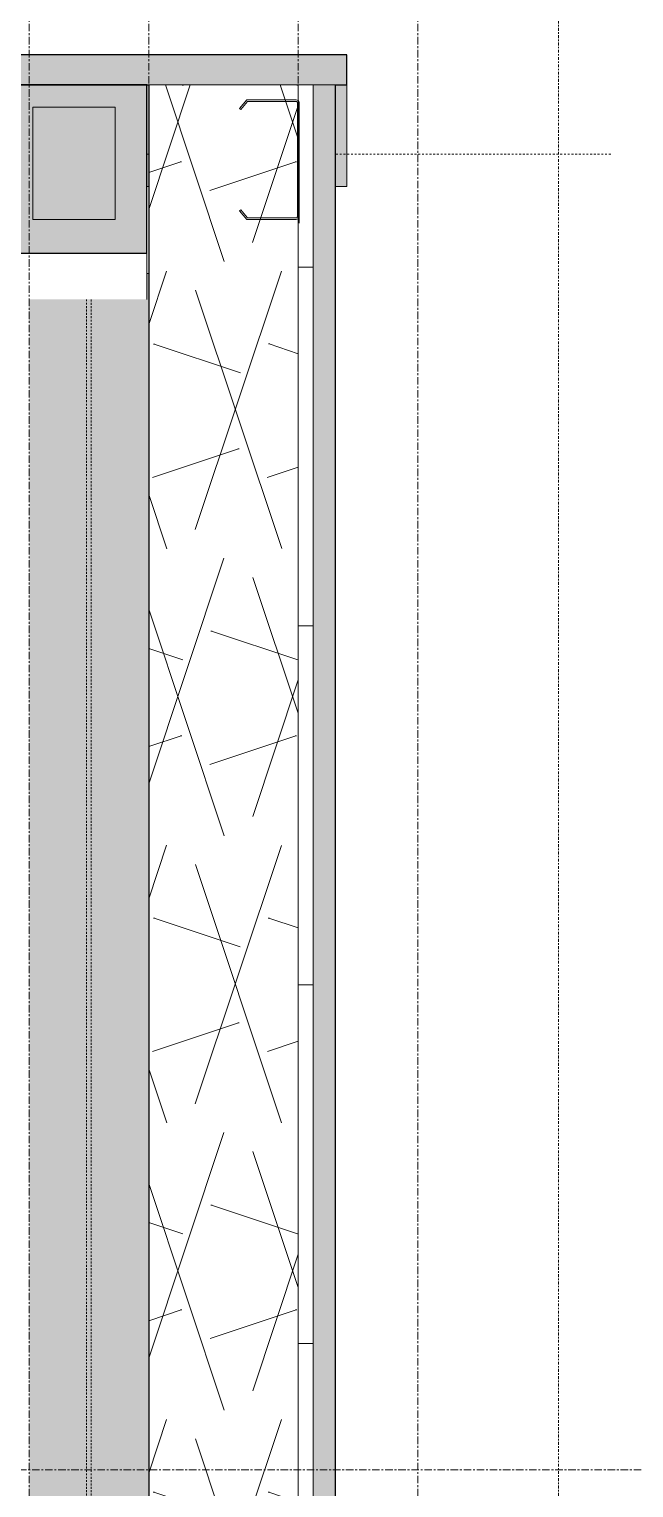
# Model space of a CAD drawing. Header units: inches. Extents: x -55396 to -733, y -290 to 853.
# Drawn here: x -10692 to -10651.5, y 256.8 to 354.4 of the extents above; entities that cross this region are included whole.
import ezdxf

# ---------------------------------------------------------------- set-up
doc = ezdxf.new("R2010")
doc.units = ezdxf.units.IN
doc.header["$MEASUREMENT"] = 0
for name, pattern in [('Dash', [0.25, 0.125, -0.125]), ('Dash Dot 3_16_', [0.3124999999999999, 0.1874999999999999, -0.06249999999999999, 0, -0.06249999999999999]), ('Grid Line 1_2_', [0.8749999999999999, 0.4999999999999999, -0.125, 0.125, -0.125]), ('Hidden 1_8_', [0.1875, 0.125, -0.06249999999999999])]:
    doc.linetypes.add(name, pattern=pattern)
for name, color, linetype, lineweight in [('A-ANNO-SYMB', 150, 'Continuous', 9), ('A-CLNG', 13, 'Continuous', 9), ('A-CLNG-PATT', 13, 'Continuous', 25), ('A-DETL', 90, 'Continuous', 9), ('A-FLOR-LEVL', 51, 'Continuous', 9), ('A-ROOF', 132, 'Continuous', 9), ('A-WALL', 113, 'Continuous', 9), ('A-WALL-PATT', 111, 'Continuous', 25), ('L-SITE-WALL', 31, 'Continuous', 9), ('S-BEAM', 12, 'Continuous', 9), ('S-COLS', 52, 'Continuous', 9), ('S-GRID', 1, 'Continuous', 9)]:
    doc.layers.add(name, color=color, linetype=linetype, lineweight=lineweight)
pattern_1 = [(161.57, (-38140.5, 99.38), (-7.680223697288786, -0.0009795936816989759), [0, -54.643, 6.067, 0]), (18.43, (-38142.42, 99.38), (-7.680223697288786, 0.00097959368169942), [0, -54.643, 6.067, 0]), (108.43, (-38140.5, 99.38), (3.838295292656201, -19.20136532245489), [18.21099999999999, -42.49899999999999]), (71.57, (-38142.42, 99.38), (3.838295292656203, 19.20136532245489), [18.211, -42.499])]

# ---------------------------------------------------------------- blocks, each defined once
blk = doc.blocks.new('W-Wide Flange-Column - B1_H-1279348-Section 6')
at = {"layer": 'S-COLS', "linetype": 'Hidden 1_8_'}
for p, q in [((-22795.54647535241, 336.2799415422575), (-22795.54647535241, 0)), ((-22795.23397535241, 0), (-22795.23397535241, 336.2799415422575))]:
    blk.add_line(p, q, dxfattribs=at)
blk = doc.blocks.new('Girt_C - 8_D-1253532-Section 6')
at = {"layer": 'S-BEAM'}
h = blk.add_hatch(dxfattribs=at)
h.set_pattern_fill('FP_35', color=256, style=0, pattern_type=2)
h.set_pattern_definition([(45, (-38141.46, 98.42), (-19.00703027829439, 19.0070302782944), []), (45, (-38141.46, 127.22), (-19.00703027829439, 19.0070302782944), [])])
h.paths.add_polyline_path([(-22784.83553785223, 341.624382250616), (-22781.52303785223, 341.6243822506187), (-22781.51894230684, 341.7338521530224), (-22784.78453545212, 341.7338521530197), (-22785.23475674912, 342.2708705568875), (-22785.31854286008, 342.2005046599886)], flags=0)
h.paths.add_polyline_path([(-22781.44491285223, 341.811988438452), (-22781.33553785223, 341.812044940454), (-22781.33553785223, 349.4436609937584), (-22781.44491285223, 349.4436883039984)], flags=0)
h.paths.add_polyline_path([(-22785.23384244853, 348.9859259437785), (-22784.78453545212, 349.5218537811893), (-22781.52016947344, 349.52185378119), (-22781.52303785223, 349.6313236835937), (-22784.83553785223, 349.6313236835938), (-22785.31762855949, 349.0562918406768)], flags=0)
at = {"layer": 'S-BEAM', "lineweight": 15}
for p, q in [((-22784.83553785224, 349.6313236835931), (-22785.3176285595, 349.0562918406764)), ((-22785.23384244853, 348.9859259437778), (-22784.78453545212, 349.5218537811892)), ((-22781.52303785223, 349.6313236835932), (-22784.83553785224, 349.6313236835931)), ((-22784.78453545212, 349.5218537811892), (-22781.52016947344, 349.5218537811892)), ((-22781.44491285223, 349.443688303998), (-22781.44491285224, 341.8119884384515)), ((-22781.33553785223, 341.8120449404537), (-22781.33553785223, 349.4436609937579)), ((-22785.3176285595, 349.0562918406764), (-22785.23384244853, 348.9859259437778)), ((-22785.23475674912, 342.2708705568871), (-22785.31854286009, 342.2005046599882)), ((-22785.31854286009, 342.2005046599882), (-22784.83553785224, 341.6243822506154)), ((-22784.78453545212, 341.7338521530195), (-22785.23475674912, 342.2708705568871)), ((-22784.83553785224, 341.6243822506154), (-22781.52303785224, 341.6243822506154)), ((-22781.51894230685, 341.7338521530223), (-22784.78453545212, 341.7338521530195))]:
    blk.add_line(p, q, dxfattribs=at)
at = {"layer": 'S-BEAM'}
blk.add_line((-22781.33553785223, 341.3786565284548), (-22781.33553785223, 341.8120449404544), dxfattribs=at)
at = {"layer": 'S-BEAM', "lineweight": 15, "flags": 128}
for points in [[(-22781.33553785223, 349.4436609937579), (-22781.34981043989, 349.515476396031), (-22781.39045533076, 349.5763585543162), (-22781.45128470866, 349.6170387119128), (-22781.52303785223, 349.6313236835932)], [(-22781.52016947344, 349.5218537811893), (-22781.48232896119, 349.5104415491572), (-22781.45490575607, 349.4819583688126), (-22781.44491285223, 349.443688303998)], [(-22781.52303785224, 341.6243822506183), (-22781.45128470867, 341.6386672222989), (-22781.39045533076, 341.6793473798955), (-22781.34981043989, 341.7402295381808), (-22781.33553785223, 341.8120449404537)], [(-22781.44491285224, 341.8119884384516), (-22781.45470558605, 341.774070616419), (-22781.48163049539, 341.7456520307037), (-22781.51894230685, 341.7338521530223)]]:
    blk.add_lwpolyline(points, dxfattribs=at)
blk = doc.blocks.new('Dimension Lumber - 5_5 x 7_5 Glulam-1238720-Section 6')
at = {"layer": 'S-BEAM'}
blk.add_hatch(color=256, dxfattribs=at).paths.add_polyline_path([(-26267.64022536806, 341.6243822506241), (-26267.64022536806, 349.1308898440393), (-26273.14022536806, 349.1308898440386), (-26273.14022536806, 341.6243822506234)], flags=0)
at = {"layer": 'S-BEAM', "lineweight": 15}
for p, q in [((-26267.64022536806, 349.1308898440384), (-26273.14022536806, 349.1308898440385)), ((-26273.14022536806, 349.1308898440385), (-26273.14022536806, 341.6243822506232)), ((-26267.64022536806, 341.6243822506232), (-26267.64022536806, 349.1308898440384)), ((-26273.14022536806, 341.6243822506232), (-26267.64022536806, 341.6243822506232))]:
    blk.add_line(p, q, dxfattribs=at)

msp = doc.modelspace()

# ---------------------------------------------------------------- hatches: boundary and pattern name
at = {"layer": 'A-CLNG-PATT', "lineweight": 9}
h = msp.add_hatch(dxfattribs=at)
h.set_pattern_fill('FP_30', color=256, style=0, pattern_type=2)
h.set_pattern_definition(pattern_1)
h.paths.add_polyline_path([(-14173.99761333922, 339.3724299725879), (-10684.13237896422, 339.372429972592), (-10684.13237896422, 350.632191362715), (-14173.99761333922, 350.6321913627102), (-14173.99761333922, 340.0880063793274)], flags=0)
at = {"layer": 'A-ROOF'}
msp.add_hatch(color=256, dxfattribs=at).paths.add_polyline_path([(-13980.03675658793, 350.632191361919), (-10670.74661333915, 350.6321913619237), (-10670.74661333915, 352.6339267201672), (-14176.4976133392, 352.6339267201631), (-14176.4976133392, 350.632191361919), (-14118.27375658793, 350.632191361919)], flags=0)
at = {"layer": 'A-ROOF', "lineweight": 5}
h = msp.add_hatch(color=256, dxfattribs=at)
h.paths.add_polyline_path([(-14173.99761333922, 343.8417445982529), (-14173.99761333922, 350.632191361919), (-14175.35648833894, 350.5696371319736), (-14175.35648833894, 343.8417445982529)], flags=0)
h.paths.add_polyline_path([(-10684.13237896422, 343.8417445982529), (-10683.99661333913, 343.8417445982529), (-10683.99661333913, 350.6321913619237), (-10684.13237896422, 350.6319273937099), (-10684.13237896422, 349.8532563793271)], flags=0)
h.paths.add_polyline_path([(-10671.49661333913, 343.8417445982529), (-10670.74661333915, 343.8417445982529), (-10670.74661333915, 350.6321913619237), (-10671.49661333913, 350.6321913619237), (-10671.49661333913, 344.2261095093922)], flags=0)
at = {"layer": 'A-WALL-PATT', "lineweight": 9}
h = msp.add_hatch(dxfattribs=at)
h.set_pattern_fill('FP_30', color=256, style=0, pattern_type=2)
h.set_pattern_definition(pattern_1)
h.paths.add_polyline_path([(-10679.62838158793, 192), (-10673.99661333913, 192), (-10673.99661333913, 350.6321913619237), (-10683.99661333913, 350.6321913619237), (-10683.99661333913, 192)], flags=0)
h = msp.add_hatch(dxfattribs=at)
h.set_pattern_fill('FP_38', color=256, style=0, pattern_type=2)
h.set_pattern_definition([(0, (-38141.46, 98.42), (0, 24), []), (90, (-38141.46, 98.42), (-24, 1.469576158976824e-15), [])])
h.paths.add_polyline_path([(-10673.24661333913, 192), (-10672.99661333913, 192), (-10672.99661333913, 350.6321913619237), (-10673.99661333913, 350.6321913619237), (-10673.99661333913, 192)], flags=0)
at = {"layer": 'L-SITE-WALL'}
msp.add_hatch(color=256, dxfattribs=at).paths.add_polyline_path([(-10671.49661333913, 192), (-10671.49661333913, 350.6321913619237), (-10672.99661333913, 350.6321913619237), (-10672.99661333913, 192)], flags=0)
at = {"layer": 'S-COLS', "lineweight": 5}
msp.add_hatch(color=256, dxfattribs=at).paths.add_polyline_path([(-10688.26819408793, 0), (-10683.99761333917, 0), (-10683.99761333917, 338.0110604869494), (-10684.13237896422, 338.0110604869494), (-10684.13237896422, 336.2799415422577), (-10691.99761333917, 336.2799415422577), (-10691.99761333917, 0)], flags=0)

# ---------------------------------------------------------------- linework, layer by layer
at = {"layer": 'A-ANNO-SYMB', "linetype": 'Dash Dot 3_16_'}
msp.add_line((-10656.59149860208, 5.687069033814303), (-10656.59149860208, 361.801281149621), dxfattribs=at)
at = {"layer": 'A-CLNG', "lineweight": 25}
for p, q in [((-10684.13237896422, 350.6321913627147), (-14173.99761333922, 350.6321913627099)), ((-10684.13237896422, 339.3724299725919), (-10684.13237896422, 350.6321913627147)), ((-14173.99761333922, 339.3724299725871), (-10684.13237896422, 339.3724299725919))]:
    msp.add_line(p, q, dxfattribs=at)
at = {"layer": 'A-CLNG'}
msp.add_line((-10684.13237896422, 336.2799415422581), (-10684.13237896422, 339.3724299725919), dxfattribs=at)
at = {"layer": 'A-DETL', "linetype": 'Dash'}
for p, q in [((-10683.99661333913, 345.9971685866163), (-10684.13237896422, 345.9971685866163)), ((-10653.09308832538, 345.9971685866164), (-10671.49661333913, 345.9971685866164))]:
    msp.add_line(p, q, dxfattribs=at)
at = {"layer": 'A-FLOR-LEVL', "linetype": 'Grid Line 1_2_'}
msp.add_line((-14449.93104263108, 257.9999999999999), (-9639.566418879494, 257.9999999999999), dxfattribs=at)
at = {"layer": 'A-ROOF', "lineweight": 25}
for p, q in [((-10670.74661333915, 352.6339267201672), (-14176.4976133392, 352.6339267201623)), ((-10670.74661333915, 350.6321913619231), (-10670.74661333915, 352.6339267201672)), ((-14176.4976133392, 350.6321913619182), (-10683.99661333913, 350.632191361923)), ((-10671.49661333913, 350.6321913619231), (-10670.74661333915, 350.6321913619231))]:
    msp.add_line(p, q, dxfattribs=at)
at = {"layer": 'A-ROOF'}
for p, q in [((-10670.74661333915, 343.8417445982524), (-10670.74661333915, 350.6321913619231)), ((-10684.13237896422, 343.8417445982524), (-10683.99661333913, 343.8417445982524)), ((-10671.49661333913, 343.8417445982524), (-10670.74661333915, 343.8417445982524))]:
    msp.add_line(p, q, dxfattribs=at)
at = {"layer": 'A-WALL'}
for p, q in [((-10671.49661333913, 350.6321913619231), (-10683.99661333913, 350.6321913619231)), ((-10673.99661333913, 341.6793473798955), (-10673.99661333913, 350.6321913619231)), ((-10672.99661333913, 191.9999999999996), (-10672.99661333913, 350.6321913619231)), ((-10673.99661333913, 144.7500000000004), (-10673.99661333913, 341.6643951408242))]:
    msp.add_line(p, q, dxfattribs=at)
at = {"layer": 'L-SITE-WALL', "lineweight": 25}
for p, q in [((-10683.99661333913, 350.6321913619231), (-10683.99661333913, 144.7500000000004)), ((-10671.49661333913, 191.9999999999996), (-10671.49661333913, 350.6321913619231))]:
    msp.add_line(p, q, dxfattribs=at)
at = {"layer": 'S-COLS'}
msp.add_line((-10683.99761333917, 338.0110604869492), (-10684.13237896422, 338.0110604869492), dxfattribs=at)
at = {"layer": 'S-GRID', "linetype": 'Grid Line 1_2_'}
for p, q in [((-10691.99761333896, -273.1608068449274), (-10691.99761333896, 489.4930141065116)), ((-10691.99761333895, -273.1608068449274), (-10691.99761333895, 489.4930141065116)), ((-10683.99761333896, -273.1608068449274), (-10683.99761333896, 489.4930141065116)), ((-10673.99761333896, -273.1608068449274), (-10673.99761333896, 489.4930141065116)), ((-10673.99761333896, -273.1608068449274), (-10673.99761333896, 489.4930141065116)), ((-10665.99761333916, -273.1608068449274), (-10665.99761333916, 489.4930141065115))]:
    msp.add_line(p, q, dxfattribs=at)

# ---------------------------------------------------------------- block references
at = {"layer": 'S-BEAM'}
for name, p in [('Girt_C - 8_D-1253532-Section 6', (12107.39261201324, 0)), ('Dimension Lumber - 5_5 x 7_5 Glulam-1238720-Section 6', (15581.39261201324, 0))]:
    msp.add_blockref(name, p, dxfattribs=at)
at = {"layer": 'S-COLS', "linetype": 'Hidden 1_8_'}
msp.add_blockref('W-Wide Flange-Column - B1_H-1279348-Section 6', (12107.39261201324, 0), dxfattribs=at)

doc.saveas('drawing.dxf')
